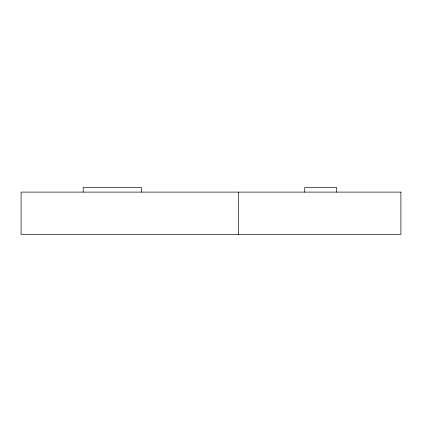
<?xml version="1.0" encoding="UTF-8"?>
<svg xmlns="http://www.w3.org/2000/svg" width="422" height="422" viewBox="0 0 422 422"><rect width="100%" height="100%" fill="white"/><g stroke="black" fill="none" stroke-linecap="round" stroke-linejoin="round"><path stroke-width="0.63" d="M336.698 192.105L336.698 187.59L304.726 187.59L304.726 192.105M238.393 192.105L238.393 234.41M141.481 192.105L141.481 187.59L83.203 187.59L83.203 192.105M400.9 192.105L21.1 192.105L21.1 234.41L400.9 234.41L400.9 192.105"/></g></svg>
